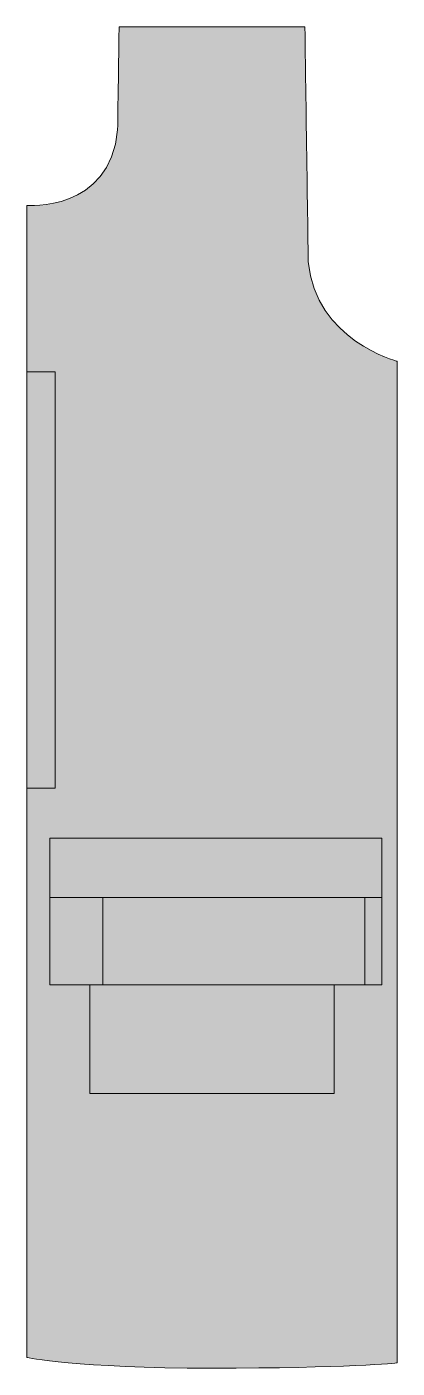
# Model space of a CAD drawing. Header units: millimetres. Extents: x -247 to -141, y -1123 to -740.
import ezdxf

# ---------------------------------------------------------------- set-up
doc = ezdxf.new("R2010")
doc.units = ezdxf.units.MM
doc.header["$MEASUREMENT"] = 0
doc.layers.add('Layer 1', color=7, linetype='Continuous')

# ---------------------------------------------------------------- blocks, each defined once
blk = doc.blocks.new('block 4')
at = {"layer": 'Layer 1', "true_color": 0xf23005}
h = blk.add_hatch(color=20, dxfattribs=at)
h.dxf.hatch_style = 2
edge = h.paths.add_edge_path()
edge.add_spline(control_points=[(-220.57, -739.69), (-220.57, -739.69), (-176.22, -739.69), (-167.39, -739.69), (-167.3, -745.91), (-166.5, -802.06), (-166.43, -806.78), (-164.3, -829.41), (-140.98, -835.31), (-140.98, -835.31), (-140.98, -835.31), (-140.98, -1121.61), (-140.98, -1121.61), (-140.98, -1121.61), (-155.14, -1123.13), (-194.06, -1123.13), (-232.99, -1123.13), (-246.98, -1120.04), (-246.98, -1120.04), (-246.98, -1120.04), (-246.98, -790.74), (-246.98, -790.74), (-246.98, -790.74), (-223.18, -792.75), (-220.99, -769.11), (-220.9, -763.21), (-220.57, -739.69), (-220.57, -739.69)], knot_values=[0, 0, 0, 0, 1, 1, 1, 2, 2, 2, 3, 3, 3, 4, 4, 4, 5, 5, 5, 6, 6, 6, 7, 7, 7, 8, 8, 8, 9, 9, 9, 9], degree=3, periodic=1)
at = {"layer": 'Layer 1', "lineweight": 0}
blk.add_open_spline([(-220.57, -739.69), (-220.57, -739.69), (-176.22, -739.69), (-167.39, -739.69), (-167.3, -745.91), (-166.5, -802.06), (-166.43, -806.78), (-164.3, -829.41), (-140.98, -835.31), (-140.98, -835.31), (-140.98, -835.31), (-140.98, -1121.61), (-140.98, -1121.61), (-140.98, -1121.61), (-155.14, -1123.13), (-194.06, -1123.13), (-232.99, -1123.13), (-246.98, -1120.04), (-246.98, -1120.04), (-246.98, -1120.04), (-246.98, -790.74), (-246.98, -790.74), (-246.98, -790.74), (-223.18, -792.75), (-220.99, -769.11), (-220.9, -763.21), (-220.57, -739.69), (-220.57, -739.69)], degree=3, knots=[0, 0, 0, 0, 1, 1, 1, 2, 2, 2, 3, 3, 3, 4, 4, 4, 5, 5, 5, 6, 6, 6, 7, 7, 7, 8, 8, 8, 9, 9, 9, 9], dxfattribs=at)
blk = doc.blocks.new('block 5')
at = {"layer": 'Layer 1', "true_color": 0xc12106}
h = blk.add_hatch(color=22, dxfattribs=at)
h.dxf.hatch_style = 2
h.paths.add_polyline_path([(-246.98, -957.29), (-238.83, -957.29), (-238.83, -838.35), (-246.98, -838.35)])
at = {"layer": 'Layer 1', "lineweight": 0}
blk.add_lwpolyline([(-246.98, -957.29), (-238.83, -957.29), (-238.83, -838.35), (-246.98, -838.35), (-246.98, -957.29)], dxfattribs=at)
blk = doc.blocks.new('block 8')
at = {"layer": 'Layer 1', "true_color": 0x5b302d}
blk.add_hatch(color=29, dxfattribs=at).paths.add_polyline_path([(-240.42, -971.59), (-240.42, -988.59), (-145.42, -988.59), (-145.42, -971.59)])
at = {"layer": 'Layer 1', "lineweight": 0}
blk.add_lwpolyline([(-240.42, -971.59), (-240.42, -988.59), (-145.42, -988.59), (-145.42, -971.59), (-240.42, -971.59)], dxfattribs=at)
blk = doc.blocks.new('block 7')
at = {"layer": 'Layer 1'}
blk.add_blockref('block 8', (0, 0), dxfattribs=at)
blk = doc.blocks.new('block 6')
at = {"layer": 'Layer 1', "true_color": 0xc12106}
for points in [[(-145.42, -1013.59), (-240.42, -1013.59), (-240.42, -971.59), (-145.42, -971.59)], [(-228.98, -1044.59), (-228.98, -1013.59), (-158.98, -1013.59), (-158.98, -1044.59)]]:
    blk.add_hatch(color=22, dxfattribs=at).paths.add_polyline_path(points)
at = {"layer": 'Layer 1', "lineweight": 0}
for points in [[(-145.42, -1013.59), (-240.42, -1013.59), (-240.42, -971.59), (-145.42, -971.59), (-145.42, -1013.59)], [(-228.98, -1044.59), (-228.98, -1013.59), (-158.98, -1013.59), (-158.98, -1044.59), (-228.98, -1044.59)]]:
    blk.add_lwpolyline(points, dxfattribs=at)
at = {"layer": 'Layer 1'}
blk.add_blockref('block 7', (0, 0), dxfattribs=at)
blk = doc.blocks.new('block 3')
at = {"layer": 'Layer 1'}
for name in ['block 4', 'block 5', 'block 6']:
    blk.add_blockref(name, (0, 0), dxfattribs=at)
blk = doc.blocks.new('block 2')
at = {"layer": 'Layer 1'}
blk.add_blockref('block 3', (0, 0), dxfattribs=at)

msp = doc.modelspace()

# ---------------------------------------------------------------- hatches: boundary and pattern name
at = {"layer": 'Layer 1', "true_color": 0x000000}
msp.add_hatch(color=178, dxfattribs=at).paths.add_polyline_path([(-225.2, -988.59), (-150.2, -988.59), (-150.2, -1013.59), (-225.2, -1013.59)])

# ---------------------------------------------------------------- linework, layer by layer
at = {"layer": 'Layer 1', "lineweight": 0}
msp.add_lwpolyline([(-225.2, -988.59), (-150.2, -988.59), (-150.2, -1013.59), (-225.2, -1013.59), (-225.2, -988.59)], dxfattribs=at)

# ---------------------------------------------------------------- block references
at = {"layer": 'Layer 1'}
msp.add_blockref('block 2', (0, 0), dxfattribs=at)

doc.saveas('drawing.dxf')
